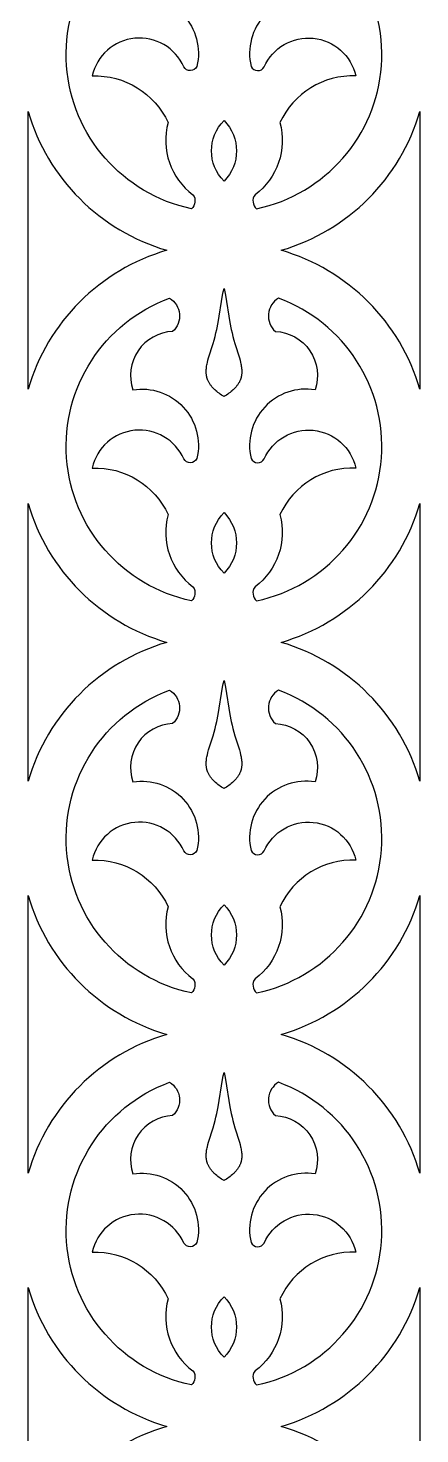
# Model space of a CAD drawing. Extents: x 59271 to 61367, y 41180 to 44085.
# Drawn here: x 61267.3 to 61367.3, y 42971.3 to 43329.9 of the extents above; entities that cross this region are included whole.
import ezdxf

# ---------------------------------------------------------------- set-up
doc = ezdxf.new("R2010")
doc.units = 0
doc.layers.add('LAYER_01', color=1, linetype='CONTINUOUS')

msp = doc.modelspace()

# ---------------------------------------------------------------- linework, layer by layer
at = {"layer": 'LAYER_01'}
for points in [[(61283.66, 43317.65, -0.302833), (61303.02, 43305.76, 0.307867), (61309.38, 43287.34, -0.391451), (61308.99, 43283.77, -0.752784), (61303.38, 43360.97, -0.507001), (61304.19, 43352.49, 0.499694), (61294.04, 43337.58, -0.535633), (61310.38, 43320.08, -0.604384), (61307.03, 43319.97, 0.723529)], [(61350.93, 43317.65, 0.302833), (61331.58, 43305.76, -0.307867), (61325.21, 43287.34, 0.391451), (61325.6, 43283.77, 0.752784), (61331.21, 43360.97, 0.507001), (61330.4, 43352.49, -0.499694), (61340.56, 43337.58, 0.535633), (61324.21, 43320.08, 0.604384), (61327.56, 43319.97, -0.723529)], [(61267.3, 43308.6, 0.256196), (61302.71, 43273.18, 0.256196), (61267.3, 43237.76)], [(61367.3, 43237.76, 0.256196), (61331.88, 43273.18, 0.256196), (61367.3, 43308.6)], [(61317.3, 43306.27, -0.412061), (61317.3, 43290.82, -0.412061)], [(61283.66, 43217.65, -0.302833), (61303.02, 43205.76, 0.307867), (61309.38, 43187.34, -0.391451), (61308.99, 43183.77, -0.752784), (61303.38, 43260.97, -0.507001), (61304.19, 43252.49, 0.499694), (61294.04, 43237.58, -0.535633), (61310.38, 43220.08, -0.604384), (61307.03, 43219.97, 0.723529)], [(61350.93, 43217.65, 0.302833), (61331.58, 43205.76, -0.307867), (61325.21, 43187.34, 0.391451), (61325.6, 43183.77, 0.752784), (61331.21, 43260.97, 0.507001), (61330.4, 43252.49, -0.499694), (61340.56, 43237.58, 0.535633), (61324.21, 43220.08, 0.604384), (61327.56, 43219.97, -0.723529)], [(61267.3, 43208.6, 0.256196), (61302.71, 43173.18, 0.256196), (61267.3, 43137.76)], [(61367.3, 43137.76, 0.256196), (61331.88, 43173.18, 0.256196), (61367.3, 43208.6)], [(61317.3, 43206.27, -0.412061), (61317.3, 43190.82, -0.412061)], [(61283.66, 43117.65, -0.302833), (61303.02, 43105.76, 0.307867), (61309.38, 43087.34, -0.391451), (61308.99, 43083.77, -0.752784), (61303.38, 43160.97, -0.507001), (61304.19, 43152.49, 0.499694), (61294.04, 43137.58, -0.535633), (61310.38, 43120.08, -0.604384), (61307.03, 43119.97, 0.723529)], [(61350.93, 43117.65, 0.302833), (61331.58, 43105.76, -0.307867), (61325.21, 43087.34, 0.391451), (61325.6, 43083.77, 0.752784), (61331.21, 43160.97, 0.507001), (61330.4, 43152.49, -0.499694), (61340.56, 43137.58, 0.535633), (61324.21, 43120.08, 0.604384), (61327.56, 43119.97, -0.723529)], [(61302.71, 43073.18, 0.256196), (61267.3, 43037.76), (61267.3, 43108.6, 0.256196)], [(61367.3, 43108.6), (61367.3, 43037.76, 0.256196), (61331.88, 43073.18, 0.256196)], [(61317.3, 43106.27, -0.412061), (61317.3, 43090.82, -0.412061)], [(61283.66, 43017.65, -0.302833), (61303.02, 43005.76, 0.307867), (61309.38, 42987.34, -0.391451), (61308.99, 42983.77, -0.752784), (61303.38, 43060.97, -0.507001), (61304.19, 43052.49, 0.499694), (61294.04, 43037.58, -0.535633), (61310.38, 43020.08, -0.604384), (61307.03, 43019.97, 0.723529)], [(61350.93, 43017.65, 0.302833), (61331.58, 43005.76, -0.307867), (61325.21, 42987.34, 0.391451), (61325.6, 42983.77, 0.752784), (61331.21, 43060.97, 0.507001), (61330.4, 43052.49, -0.499694), (61340.56, 43037.58, 0.535633), (61324.21, 43020.08, 0.604384), (61327.56, 43019.97, -0.723529)], [(61267.3, 43008.6, 0.256196), (61302.71, 42973.18, 0.256196), (61267.3, 42937.76)], [(61367.3, 42937.76, 0.256196), (61331.88, 42973.18, 0.256196), (61367.3, 43008.6)], [(61317.3, 43006.27, -0.412061), (61317.3, 42990.82, -0.412061)]]:
    msp.add_lwpolyline(points, format="xyb", close=True, dxfattribs=at)
for points in [[(61317.3, 43263.46), (61317.49, 43262.58), (61317.66, 43261.71), (61318.82, 43254.75), (61319.16, 43252.98), (61319.36, 43252.09), (61319.57, 43251.19), (61319.81, 43250.29), (61320.07, 43249.38), (61321.23, 43245.73), (61321.4, 43245.13), (61321.55, 43244.53), (61321.61, 43244.23), (61321.67, 43243.94), (61321.72, 43243.65), (61321.76, 43243.35), (61321.79, 43243.06), (61321.82, 43242.77), (61321.83, 43242.49), (61321.84, 43242.35), (61321.84, 43242.2), (61321.84, 43242.06), (61321.83, 43241.92), (61321.82, 43241.78), (61321.81, 43241.65), (61321.8, 43241.51), (61321.78, 43241.37), (61321.76, 43241.23), (61321.74, 43241.1), (61321.71, 43240.96), (61321.68, 43240.83), (61321.65, 43240.69), (61321.61, 43240.56), (61321.57, 43240.43), (61321.53, 43240.3), (61321.48, 43240.17), (61321.43, 43240.04), (61321.36, 43239.88), (61321.29, 43239.72), (61321.21, 43239.57), (61321.12, 43239.41), (61321.03, 43239.26), (61320.93, 43239.11), (61320.83, 43238.96), (61320.72, 43238.81), (61320.61, 43238.66), (61320.5, 43238.52), (61320.38, 43238.37), (61320.26, 43238.23), (61320.13, 43238.09), (61320, 43237.96), (61319.87, 43237.82), (61319.73, 43237.69), (61319.59, 43237.56), (61319.45, 43237.43), (61319.16, 43237.18), (61318.86, 43236.94), (61318.55, 43236.71), (61318.24, 43236.48), (61317.93, 43236.27), (61317.61, 43236.07), (61317.3, 43235.88), (61316.98, 43236.07), (61316.66, 43236.27), (61316.35, 43236.48), (61316.04, 43236.71), (61315.73, 43236.94), (61315.43, 43237.18), (61315.14, 43237.43), (61315, 43237.56), (61314.86, 43237.69), (61314.73, 43237.82), (61314.59, 43237.96), (61314.46, 43238.09), (61314.34, 43238.23), (61314.21, 43238.37), (61314.09, 43238.52), (61313.98, 43238.66), (61313.87, 43238.81), (61313.76, 43238.96), (61313.66, 43239.11), (61313.57, 43239.26), (61313.47, 43239.41), (61313.39, 43239.57), (61313.31, 43239.72), (61313.23, 43239.88), (61313.16, 43240.04), (61313.11, 43240.17), (61313.06, 43240.3), (61313.02, 43240.43), (61312.98, 43240.56), (61312.94, 43240.69), (61312.91, 43240.83), (61312.88, 43240.96), (61312.85, 43241.1), (61312.83, 43241.23), (61312.81, 43241.37), (61312.79, 43241.51), (61312.78, 43241.65), (61312.77, 43241.78), (61312.76, 43241.92), (61312.76, 43242.06), (61312.76, 43242.2), (61312.76, 43242.35), (61312.76, 43242.49), (61312.77, 43242.77), (61312.8, 43243.06), (61312.83, 43243.35), (61312.87, 43243.65), (61312.92, 43243.94), (61312.98, 43244.23), (61313.05, 43244.53), (61313.19, 43245.13), (61313.36, 43245.73), (61314.52, 43249.38), (61314.78, 43250.29), (61315.02, 43251.19), (61315.24, 43252.09), (61315.43, 43252.98), (61315.77, 43254.75), (61316.93, 43261.71), (61317.11, 43262.58)], [(61317.3, 43163.46), (61317.49, 43162.58), (61317.66, 43161.71), (61318.82, 43154.75), (61319.16, 43152.98), (61319.36, 43152.09), (61319.57, 43151.19), (61319.81, 43150.29), (61320.07, 43149.38), (61321.23, 43145.73), (61321.4, 43145.13), (61321.55, 43144.53), (61321.61, 43144.23), (61321.67, 43143.94), (61321.72, 43143.65), (61321.76, 43143.35), (61321.79, 43143.06), (61321.82, 43142.77), (61321.83, 43142.49), (61321.84, 43142.35), (61321.84, 43142.2), (61321.84, 43142.06), (61321.83, 43141.92), (61321.82, 43141.78), (61321.81, 43141.65), (61321.8, 43141.51), (61321.78, 43141.37), (61321.76, 43141.23), (61321.74, 43141.1), (61321.71, 43140.96), (61321.68, 43140.83), (61321.65, 43140.69), (61321.61, 43140.56), (61321.57, 43140.43), (61321.53, 43140.3), (61321.48, 43140.17), (61321.43, 43140.04), (61321.36, 43139.88), (61321.29, 43139.72), (61321.21, 43139.57), (61321.12, 43139.41), (61321.03, 43139.26), (61320.93, 43139.11), (61320.83, 43138.96), (61320.72, 43138.81), (61320.61, 43138.66), (61320.5, 43138.52), (61320.38, 43138.37), (61320.26, 43138.23), (61320.13, 43138.09), (61320, 43137.96), (61319.87, 43137.82), (61319.73, 43137.69), (61319.59, 43137.56), (61319.45, 43137.43), (61319.16, 43137.18), (61318.86, 43136.94), (61318.55, 43136.71), (61318.24, 43136.48), (61317.93, 43136.27), (61317.61, 43136.07), (61317.3, 43135.88), (61316.98, 43136.07), (61316.66, 43136.27), (61316.35, 43136.48), (61316.04, 43136.71), (61315.73, 43136.94), (61315.43, 43137.18), (61315.14, 43137.43), (61315, 43137.56), (61314.86, 43137.69), (61314.73, 43137.82), (61314.59, 43137.96), (61314.46, 43138.09), (61314.34, 43138.23), (61314.21, 43138.37), (61314.09, 43138.52), (61313.98, 43138.66), (61313.87, 43138.81), (61313.76, 43138.96), (61313.66, 43139.11), (61313.57, 43139.26), (61313.47, 43139.41), (61313.39, 43139.57), (61313.31, 43139.72), (61313.23, 43139.88), (61313.16, 43140.04), (61313.11, 43140.17), (61313.06, 43140.3), (61313.02, 43140.43), (61312.98, 43140.56), (61312.94, 43140.69), (61312.91, 43140.83), (61312.88, 43140.96), (61312.85, 43141.1), (61312.83, 43141.23), (61312.81, 43141.37), (61312.79, 43141.51), (61312.78, 43141.65), (61312.77, 43141.78), (61312.76, 43141.92), (61312.76, 43142.06), (61312.76, 43142.2), (61312.76, 43142.35), (61312.76, 43142.49), (61312.77, 43142.77), (61312.8, 43143.06), (61312.83, 43143.35), (61312.87, 43143.65), (61312.92, 43143.94), (61312.98, 43144.23), (61313.05, 43144.53), (61313.19, 43145.13), (61313.36, 43145.73), (61314.52, 43149.38), (61314.78, 43150.29), (61315.02, 43151.19), (61315.24, 43152.09), (61315.43, 43152.98), (61315.77, 43154.75), (61316.93, 43161.71), (61317.11, 43162.58)], [(61317.3, 43063.46), (61317.49, 43062.58), (61317.66, 43061.71), (61318.82, 43054.75), (61319.16, 43052.98), (61319.36, 43052.09), (61319.57, 43051.19), (61319.81, 43050.29), (61320.07, 43049.38), (61321.23, 43045.73), (61321.4, 43045.13), (61321.55, 43044.53), (61321.61, 43044.23), (61321.67, 43043.94), (61321.72, 43043.65), (61321.76, 43043.35), (61321.79, 43043.06), (61321.82, 43042.77), (61321.83, 43042.49), (61321.84, 43042.35), (61321.84, 43042.2), (61321.84, 43042.06), (61321.83, 43041.92), (61321.82, 43041.78), (61321.81, 43041.65), (61321.8, 43041.51), (61321.78, 43041.37), (61321.76, 43041.23), (61321.74, 43041.1), (61321.71, 43040.96), (61321.68, 43040.83), (61321.65, 43040.69), (61321.61, 43040.56), (61321.57, 43040.43), (61321.53, 43040.3), (61321.48, 43040.17), (61321.43, 43040.04), (61321.36, 43039.88), (61321.29, 43039.72), (61321.21, 43039.57), (61321.12, 43039.41), (61321.03, 43039.26), (61320.93, 43039.11), (61320.83, 43038.96), (61320.72, 43038.81), (61320.61, 43038.66), (61320.5, 43038.52), (61320.38, 43038.37), (61320.26, 43038.23), (61320.13, 43038.09), (61320, 43037.96), (61319.87, 43037.82), (61319.73, 43037.69), (61319.59, 43037.56), (61319.45, 43037.43), (61319.16, 43037.18), (61318.86, 43036.94), (61318.55, 43036.71), (61318.24, 43036.48), (61317.93, 43036.27), (61317.61, 43036.07), (61317.3, 43035.88), (61316.98, 43036.07), (61316.66, 43036.27), (61316.35, 43036.48), (61316.04, 43036.71), (61315.73, 43036.94), (61315.43, 43037.18), (61315.14, 43037.43), (61315, 43037.56), (61314.86, 43037.69), (61314.73, 43037.82), (61314.59, 43037.96), (61314.46, 43038.09), (61314.34, 43038.23), (61314.21, 43038.37), (61314.09, 43038.52), (61313.98, 43038.66), (61313.87, 43038.81), (61313.76, 43038.96), (61313.66, 43039.11), (61313.57, 43039.26), (61313.47, 43039.41), (61313.39, 43039.57), (61313.31, 43039.72), (61313.23, 43039.88), (61313.16, 43040.04), (61313.11, 43040.17), (61313.06, 43040.3), (61313.02, 43040.43), (61312.98, 43040.56), (61312.94, 43040.69), (61312.91, 43040.83), (61312.88, 43040.96), (61312.85, 43041.1), (61312.83, 43041.23), (61312.81, 43041.37), (61312.79, 43041.51), (61312.78, 43041.65), (61312.77, 43041.78), (61312.76, 43041.92), (61312.76, 43042.06), (61312.76, 43042.2), (61312.76, 43042.35), (61312.76, 43042.49), (61312.77, 43042.77), (61312.8, 43043.06), (61312.83, 43043.35), (61312.87, 43043.65), (61312.92, 43043.94), (61312.98, 43044.23), (61313.05, 43044.53), (61313.19, 43045.13), (61313.36, 43045.73), (61314.52, 43049.38), (61314.78, 43050.29), (61315.02, 43051.19), (61315.24, 43052.09), (61315.43, 43052.98), (61315.77, 43054.75), (61316.93, 43061.71), (61317.11, 43062.58)]]:
    msp.add_lwpolyline(points, close=True, dxfattribs=at)

doc.saveas('drawing.dxf')
